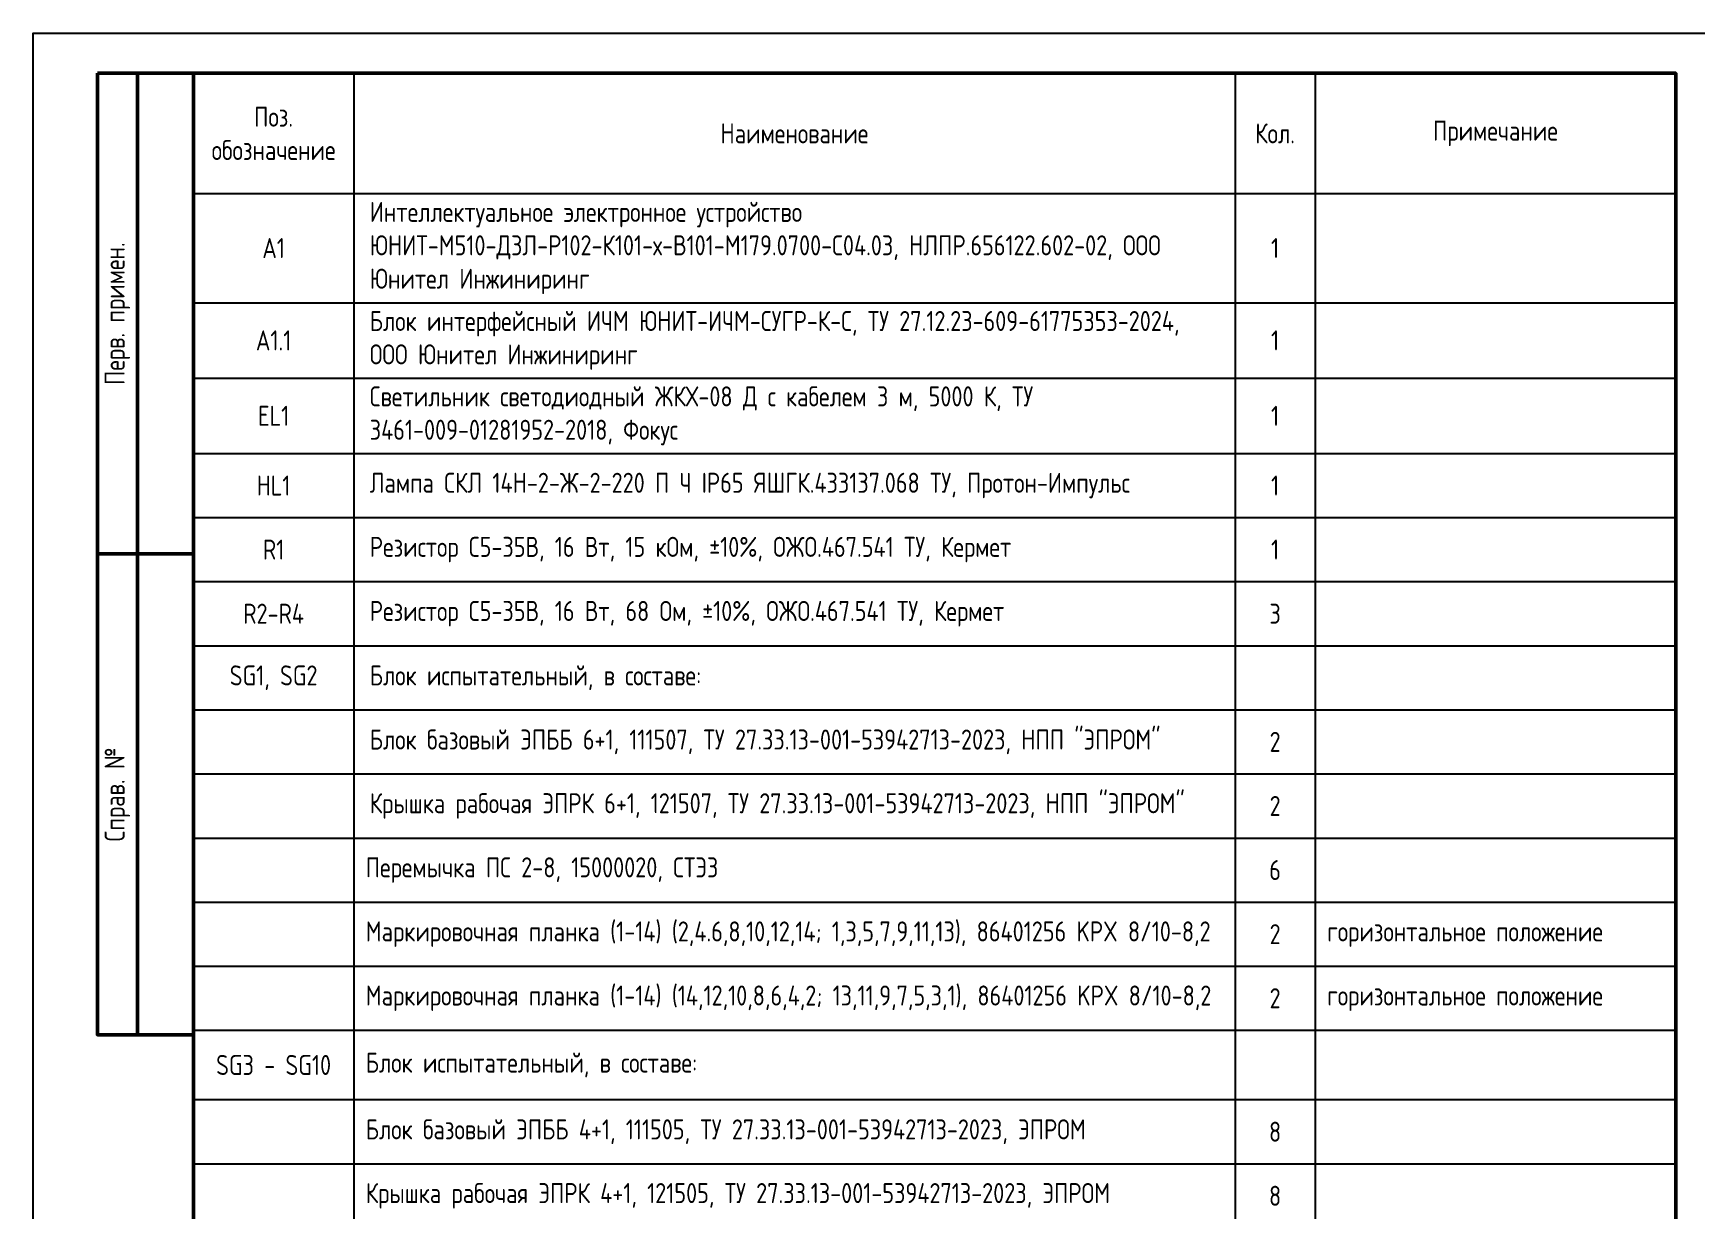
# Model space of a CAD drawing. Header units: millimetres. Extents: x -840 to 1557, y 0 to 584.
# Drawn here: x -420 to -212.5, y 150 to 296.9 of the extents above; entities that cross this region are included whole.
import ezdxf

# ---------------------------------------------------------------- set-up
doc = ezdxf.new("R2010")
doc.units = ezdxf.units.MM
doc.styles.add('Gost_type_A', font='GOST_A.TTF')

# ---------------------------------------------------------------- blocks, each defined once
blk = doc.blocks.new('Штамп левый верхний')
at = {"lineweight": 50}
for points in [[(-12, 0), (-7, 0), (-7, -60), (-12, -60)], [(-7, 0), (0, 0), (0, -60), (-7, -60)], [(-12, -60), (-7, -60), (-7, -120), (-12, -120)], [(-7, -60), (0, -60), (0, -120), (-7, -120)]]:
    blk.add_lwpolyline(points, close=True, dxfattribs=at)
at = {"char_height": 2.5, "width": 60, "attachment_point": 5, "rotation": 90, "style": 'Gost_type_A'}
for s, insert in [('Перв. примен.', (-9.5, -30)), ('Справ. №', (-9.5, -90))]:
    blk.add_mtext(s, dxfattribs=dict(at, insert=insert))
blk = doc.blocks.new('Формат_А4')
blk.add_lwpolyline([(0, 297), (0, 0), (-210, 0), (-210, 297)], close=True)
at = {"lineweight": 50}
blk.add_lwpolyline([(-190, 292), (-5, 292), (-5, 5), (-190, 5)], close=True, dxfattribs=at)
blk = doc.blocks.new('*T24')
at = {"color": 0, "lineweight": -2, "transparency": 16777216}
for p, q in [((0, 0), (185, 0)), ((0, 0), (0, -71.45)), ((20, 0), (20, -15)), ((130, 0), (130, -47.45)), ((140, 0), (140, -71.45)), ((185, 0), (185, -136.11)), ((210, 0), (395, 0)), ((210, 0), (210, -15)), ((230, 0), (230, -15)), ((340, 0), (340, -15)), ((350, 0), (350, -15)), ((395, 0), (395, -15)), ((230, -15), (340, -15)), ((350, -15), (395, -15)), ((230, -23), (340, -23)), ((230, -31), (340, -31)), ((350, -31), (350, -73.25)), ((395, -31), (395, -73.25)), ((0, -38.06), (140, -38.06)), ((20, -38.06), (20, -71.45)), ((230, -39), (340, -39)), ((350, -39), (395, -39)), ((0, -47.45), (140, -47.45)), ((230, -49.25), (340, -49.25)), ((350, -49.25), (395, -49.25)), ((0, -55.45), (185, -55.45)), ((130, -55.45), (130, -71.45)), ((230, -57.25), (340, -57.25)), ((350, -57.25), (395, -57.25)), ((0, -63.45), (185, -63.45)), ((230, -65.25), (340, -65.25)), ((350, -65.25), (395, -65.25)), ((0, -71.45), (130, -71.45)), ((140, -71.45), (185, -71.45)), ((230, -73.25), (340, -73.25)), ((350, -73.25), (395, -73.25)), ((140, -79.45), (185, -79.45)), ((140, -87.45), (185, -87.45)), ((140, -95.45), (185, -95.45)), ((140, -95.45), (140, -136.11)), ((140, -103.45), (185, -103.45)), ((140, -111.45), (185, -111.45)), ((140, -119.45), (185, -119.45)), ((140, -128.11), (185, -128.11)), ((0, -136.11), (0, -176.11)), ((20, -136.11), (20, -194.55)), ((0, -144.11), (20, -144.11)), ((0, -152.11), (20, -152.11)), ((0, -160.11), (20, -160.11)), ((0, -168.11), (20, -168.11)), ((0, -176.11), (20, -176.11)), ((140, -176.11), (140, -194.55)), ((185, -176.11), (185, -240.67)), ((140, -184.11), (185, -184.11)), ((140, -194.55), (185, -194.55)), ((140, -204.21), (185, -204.21)), ((140, -212.21), (185, -212.21)), ((140, -212.21), (140, -240.67)), ((20, -222.26), (185, -222.26)), ((20, -232.67), (130, -232.67)), ((140, -232.67), (185, -232.67)), ((20, -240.67), (130, -240.67)), ((140, -240.67), (185, -240.67))]:
    blk.add_line(p, q, dxfattribs=at)
at = {"color": 0, "linetype": 'ByBlock', "lineweight": -2, "transparency": 16777216}
for p, q in [((0, -15), (185, -15)), ((20, -15), (20, -38.06)), ((210, -15), (230, -15)), ((210, -15), (210, -73.25)), ((230, -15), (230, -73.25)), ((340, -15), (350, -15)), ((340, -15), (340, -73.25)), ((350, -15), (350, -31)), ((395, -15), (395, -31)), ((210, -23), (230, -23)), ((340, -23), (395, -23)), ((0, -28.63), (185, -28.63)), ((210, -31), (230, -31)), ((340, -31), (395, -31)), ((140, -38.06), (185, -38.06)), ((210, -39), (230, -39)), ((340, -39), (350, -39)), ((130, -47.45), (130, -55.45)), ((140, -47.45), (185, -47.45)), ((210, -49.25), (230, -49.25)), ((340, -49.25), (350, -49.25)), ((210, -57.25), (230, -57.25)), ((340, -57.25), (350, -57.25)), ((210, -65.25), (230, -65.25)), ((340, -65.25), (350, -65.25)), ((0, -71.45), (0, -136.11)), ((20, -71.45), (20, -136.11)), ((130, -71.45), (140, -71.45)), ((130, -71.45), (130, -212.21)), ((140, -71.45), (140, -95.45)), ((210, -73.25), (230, -73.25)), ((210, -73.25), (210, -233.25)), ((230, -73.25), (230, -233.25)), ((340, -73.25), (350, -73.25)), ((340, -73.25), (340, -233.25)), ((350, -73.25), (350, -233.25)), ((395, -73.25), (395, -233.25)), ((0, -79.45), (140, -79.45)), ((210, -81.25), (395, -81.25)), ((0, -87.45), (140, -87.45)), ((210, -89.25), (395, -89.25)), ((0, -95.45), (140, -95.45)), ((210, -97.25), (395, -97.25)), ((0, -103.45), (140, -103.45)), ((210, -105.25), (395, -105.25)), ((0, -111.45), (140, -111.45)), ((210, -113.25), (395, -113.25)), ((0, -119.45), (140, -119.45)), ((210, -121.25), (395, -121.25)), ((0, -128.11), (140, -128.11)), ((210, -129.25), (395, -129.25)), ((0, -136.11), (140, -136.11)), ((140, -136.11), (185, -136.11)), ((140, -136.11), (140, -176.11)), ((185, -136.11), (185, -176.11)), ((210, -137.25), (395, -137.25)), ((20, -144.11), (185, -144.11)), ((210, -145.25), (395, -145.25)), ((20, -152.11), (185, -152.11)), ((210, -153.25), (395, -153.25)), ((20, -160.11), (185, -160.11)), ((210, -161.25), (395, -161.25)), ((20, -168.11), (185, -168.11)), ((210, -169.25), (395, -169.25)), ((20, -176.11), (185, -176.11)), ((210, -177.25), (395, -177.25)), ((20, -184.11), (140, -184.11)), ((210, -185.25), (395, -185.25)), ((0, -194.55), (0, -240.67)), ((20, -194.55), (140, -194.55)), ((20, -194.55), (20, -240.67)), ((140, -194.55), (140, -212.21)), ((210, -193.25), (395, -193.25)), ((210, -201.25), (395, -201.25)), ((0, -204.21), (20, -204.21)), ((20, -204.21), (140, -204.21)), ((210, -209.25), (395, -209.25)), ((0, -212.21), (20, -212.21)), ((20, -212.21), (140, -212.21)), ((130, -212.21), (130, -240.67)), ((210, -217.25), (395, -217.25)), ((210, -225.25), (395, -225.25)), ((0, -232.67), (20, -232.67)), ((130, -232.67), (140, -232.67)), ((210, -233.25), (395, -233.25)), ((0, -240.67), (20, -240.67)), ((130, -240.67), (140, -240.67))]:
    blk.add_line(p, q, dxfattribs=at)
at = {"color": 0, "lineweight": 0, "transparency": 16777216}
for p, q in [((0, -176.11), (0, -194.55)), ((0, -184.11), (20, -184.11)), ((0, -194.55), (20, -194.55)), ((0, -222.26), (20, -222.26))]:
    blk.add_line(p, q, dxfattribs=at)
at = {"transparency": 16777216, "char_height": 2.5, "style": 'Gost_type_A'}
for s, insert, width, attachment_point in [('Поз. обозначение', (10, -7.5), 17, 5), ('Поз. обозначение', (220, -7.5), 17, 5), ('Примечание', (162.5, -7.5), 42, 5), ('Примечание', (372.5, -7.5), 42, 5), ('Наименование', (75, -7.5), 107, 5), ('Кол.', (135, -7.5), 7, 5), ('Наименование', (285, -7.5), 107, 5), ('Кол.', (345, -7.5), 7, 5), ('Интеллектуальное электронное устройство ЮНИТ-М510-ДЗЛ-Р102-К101-х-В101-М179.0700-С04.03, НЛПР.656122.602-02, ООО Юнител Инжиниринг ', (22, -21.81), 106, 4), ('Перемычка коммутационная SB 2-RTK/S, HNT-090979, ОРТИС', (231.5, -19), 107, 4), ('A1', (10, -21.81), 18, 5), ('1', (135, -21.81), 7, 5), ('Перемычка FB 2-RTK/S, HNT-091821, ОРТИС', (231.5, -27), 107, 4), ('{\\C0;Блок интерфейсный ИЧМ ЮНИТ-ИЧМ-СУГР-К-С, ТУ 27.12.23-609-61775353-2024, ООО Юнител Инжиниринг}', (22, -33.34), 106, 4), ('A1.1', (10, -33.34), 18, 5), ('1', (135, -33.34), 7, 5), ('Планка маркировочная (1-43), 86401256 KPX 8/10-8,2', (231.5, -35), 107, 4), ('1', (345, -35), 7, 5), ('{\\C0;Светильник светодиодный ЖКХ-08 Д с кабелем 3 м, 5000 К, ТУ 3461-009-01281952-2018, Фокус }', (22, -42.75), 106, 4), ('EL1', (10, -42.75), 18, 5), ('{\\C0;Соединитель электрический RPV 4-MT(-P), HNT-131560, ТУ 27.33.13-001-54070557-2024, ГОСТ IEC 60947-7-1-2016, ОРТИС }', (231.5, -44.12), 107, 4), ('1', (135, -42.75), 7, 5), ('12', (345, -44.12), 7, 5), ('HL1', (10, -51.45), 18, 5), ('{\\C256;Лампа СКЛ 14Н-2-Ж-2-220 П Ч IP65 ЯШГК.433137.068 ТУ, Протон-Импульс}', (22, -51.45), 106, 4), ('1', (135, -51.45), 7, 5), ('{\\C0;Пластина торцевая D-RPV 4-MT(-P), HNT-131561, ОРТИС}', (231.5, -53.25), 107, 4), ('6', (345, -53.25), 7, 5), ('1', (135, -59.45), 7, 5), ('{\\C0;Перемычка FBS 2-6, HNT-091360, ОРТИС}', (231.5, -61.25), 107, 4), ('6', (345, -61.25), 7, 5), ('3', (135, -67.45), 7, 5), ('Планка маркировочная (44-55), 86401217 KPX 6/10-6,2', (231.5, -69.25), 107, 4), ('1', (345, -69.25), 7, 5), ('Перемычка ПС 2-8, 15000020, СТЭЗ ', (21.5, -99.45), 107, 4), ('6', (135, -99.45), 7, 5), ('2', (135, -107.45), 7, 5), ('Маркировочная планка (1-14) (14,12,10,8,6,4,2; 13,11,9,7,5,3,1), 86401256 KPX 8/10-8,2', (21.5, -115.45), 107, 4), ('2', (135, -115.45), 7, 5), ('{\\C256;Блок испытательный, в составе:}', (21.5, -123.78), 107, 4), ('Блок базовый ЭПББ 4+1, 111505, ТУ 27.33.13-001-53942713-2023, ЭПРОМ', (21.5, -132.11), 107, 4), ('8', (135, -132.11), 7, 5), ('Крышка рабочая ЭПРК 4+1, 121505, ТУ 27.33.13-001-53942713-2023, ЭПРОМ', (21.5, -140.11), 107, 4), ('8', (135, -140.11), 7, 5), ('Холостая крышка ЭПХК 4+1, 141505, ТУ 27.33.13-001-53942713-2023, ЭПРОМ', (21.5, -148.11), 107, 4), ('2', (135, -148.11), 7, 5), ('Перемычка ПС 2-8, 15000020, СТЭЗ ', (21.5, -156.11), 107, 4), ('4', (135, -156.11), 7, 5), ('Маркировочная планка (1-10) (2,4.6,8,10; 1,3,5,7,9), 86401256 KPX 8/10-8,2', (21.5, -164.11), 107, 4), ('8', (135, -164.11), 7, 5), ('Маркировочная планка (1-10) (10,8,6,4,2; 9,7,5,3,1), 86401256 KPX 8/10-8,2', (21.5, -172.11), 107, 4), ('8', (135, -172.11), 7, 5), ('в составе позиции{\\C0; EL1}', (141.5, -199.38), 42, 4), ('м', (141.5, -208.21), 42, 4), ('{\\C0;Соединитель электрический RUT 6-RTK/S, HNT-090374, ТУ 27.33.13-001-54070557-2024, ГОСТ IEC 60947-7-1-2016, ОРТИС}', (21.5, -227.46), 107, 4), ('{\\C0;Пластина торцевая D-RUT 6-RTK, HNT-090665, ОРТИС}', (21.5, -236.67), 107, 4)]:
    blk.add_mtext(s, dxfattribs=dict(at, insert=insert, width=width, attachment_point=attachment_point))
at = {"color": 0, "transparency": 16777216, "char_height": 2.5, "style": 'Gost_type_A'}
for s, insert, width, attachment_point in [('9', (345, -19), 7, 5), ('5', (345, -27), 7, 5), ('вертикальное положение', (351.5, -35), 42, 4), ('{\\C256;X:44-X:55}', (220, -44.12), 17, 5), ('{\\C256;Резистор С5-35В, 16 Вт, 15\\C7; кОм,\\C256; ±10%, ОЖО.467.541 ТУ, Кермет}', (22, -59.45), 106, 4), ('R1', (10, -59.45), 18, 5), ('R2-R4', (10, -67.45), 18, 5), ('{\\C256;Резистор С5-35В, 16 Вт,\\C7; 68 Ом, ±\\C256;10%, ОЖО.467.541 ТУ, Кермет}', (22, -67.45), 106, 4), ('вертикальное положение', (351.5, -69.25), 42, 4), ('SG1, SG2', (10, -75.45), 18, 5), ('{\\C256;Блок испытательный, в составе:}', (22, -75.45), 106, 4), ('{\\C256;Блок базовый ЭПББ 6+1, 111507, ТУ 27.33.13-001-53942713-2023, НПП "ЭПРОМ"}', (22, -83.45), 106, 4), ('2', (135, -83.45), 7, 5), ('{\\C256;Крышка рабочая ЭПРК 6+1, 121507, ТУ 27.33.13-001-53942713-2023, НПП "ЭПРОМ"}', (22, -91.45), 106, 4), ('2', (135, -91.45), 7, 5), ('Маркировочная планка (1-14) (2,4.6,8,10,12,14; 1,3,5,7,9,11,13){\\C256;, 86401256 KPX 8/10-8,2}', (21.5, -107.45), 107, 4), ('горизонтальное положение', (141.5, -107.45), 42, 4), ('горизонтальное положение', (141.5, -115.45), 42, 4), ('SG3 - SG10', (10, -123.78), 18, 5), ('горизонтальное положение', (141.5, -164.11), 42, 4), ('горизонтальное положение', (141.5, -172.11), 42, 4), ('{\\C256;SQ1, SQ2}', (10, -180.11), 17, 5), ('{\\C256;Выключатель путевой ВВП11-10А313-20У311, ТУ 3428-155-00216823-2005, ВНИИР }', (21.5, -180.11), 107, 4), ('2', (135, -180.11), 7, 5), ('{\\C256;Блок-приставка конденсаторная ЮНИТ-БК-02, ТУ 27.12.31-601-61775353-2016, }ООО Юнител Инжиниринг', (21.5, -189.33), 107, 4), ('UZ1', (10, -189.33), 17, 5), ('1', (135, -189.33), 7, 5), ('WE1', (10, -199.38), 17, 5), ('Кабель 3 м 2х0,75, Фокус', (21.5, -199.38), 107, 4), ('1', (135, -199.38), 7, 5), ('WE2', (10, -208.21), 17, 5), ('{\\C0;Провод ПВСнг(А)-LS 2х0,75}', (21.5, -208.21), 107, 4), ('4', (135, -208.21), 7, 5), ('{\\C256;Патч-корд экранированный, категории 5е, FTP серый PC-FTP-RJ45-Cat.5e-1,5m-LSZH, 8871c, Cabeus}', (21.5, -217.24), 107, 4), ('WE3', (10, -217.24), 17, 5), ('1', (135, -217.24), 7, 5), ('{\\C256;X:1-X:43}', (10, -227.46), 17, 5), ('43', (135, -227.46), 7, 5), ('10', (135, -236.67), 7, 5)]:
    blk.add_mtext(s, dxfattribs=dict(at, insert=insert, width=width, attachment_point=attachment_point))

msp = doc.modelspace()

# ---------------------------------------------------------------- block references
at = {"color": 1}
for name, p in [('Формат_А4', (-210, -0.12)), ('Штамп левый верхний', (-400, 291.88))]:
    msp.add_blockref(name, p, dxfattribs=at)
msp.add_blockref('*T24', (-400, 291.88))

doc.saveas('drawing.dxf')
